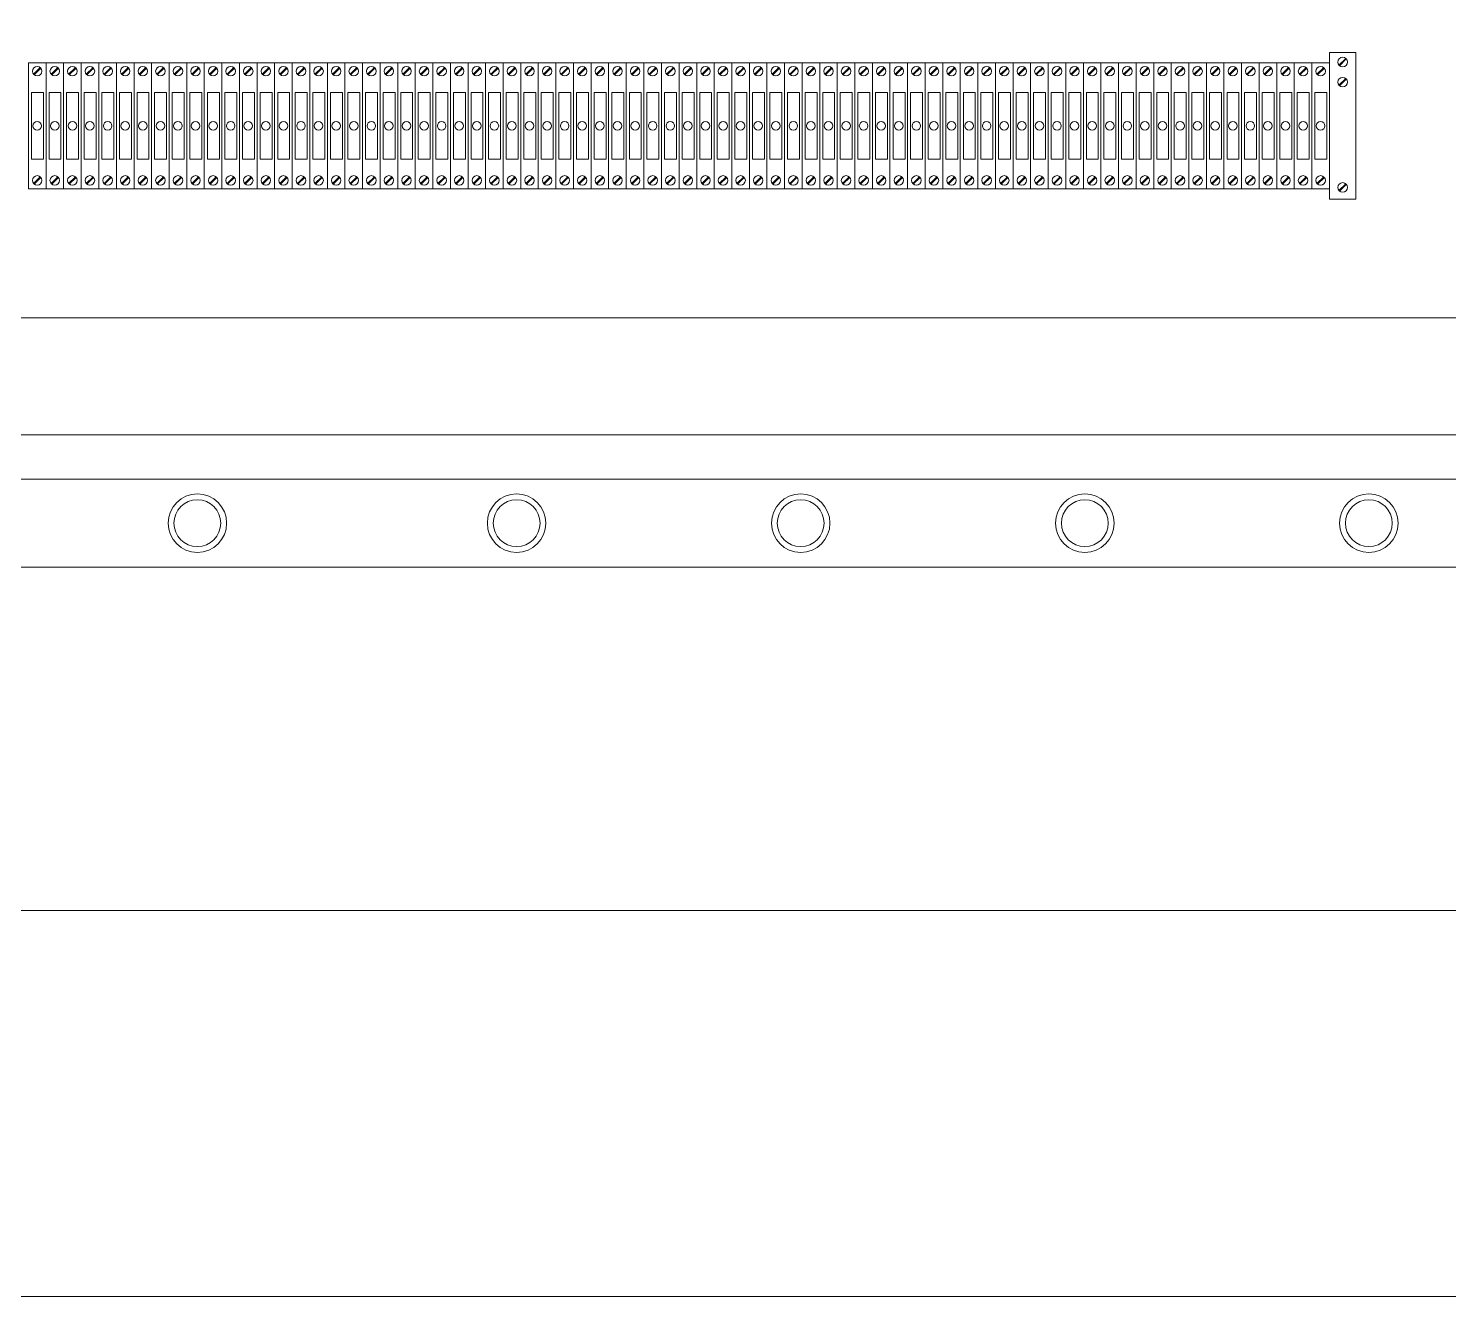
# Model space of a CAD drawing. Header units: millimetres. Extents: x 32721 to 72822, y 57624 to 123188.
# Drawn here: x 33342.7 to 33587.8, y 64730.5 to 64949.4 of the extents above; entities that cross this region are included whole.
import ezdxf

# ---------------------------------------------------------------- set-up
doc = ezdxf.new("R2010")
doc.units = ezdxf.units.MM
doc.header["$LTSCALE"] = 10
doc.linetypes.add('DASHED', pattern=[0.75, 0.5, -0.25])
for name, color, linetype, lineweight in [('1轮廓实线层', 7, 'Continuous', 18), ('2细线层', 4, 'Continuous', 18), ('图框层', 7, 'Continuous', 18)]:
    doc.layers.add(name, color=color, linetype=linetype, lineweight=lineweight)

msp = doc.modelspace()

# ---------------------------------------------------------------- linework, layer by layer
at = {"layer": '1轮廓实线层', "lineweight": 13}
for p, q in [((33567.23, 64945.21), (33571.78, 64945.21)), ((33567.23, 64919.94), (33567.23, 64945.21)), ((33568.87, 64943.05), (33570.04, 64944.21)), ((33568.98, 64942.95), (33570.14, 64944.11)), ((33571.78, 64945.21), (33571.78, 64919.94)), ((33342.72, 64943.44), (33345.76, 64943.44)), ((33342.72, 64921.71), (33342.72, 64943.44)), ((33343.61, 64941.47), (33344.77, 64942.63)), ((33343.71, 64941.37), (33344.87, 64942.53)), ((33345.76, 64943.44), (33345.76, 64921.71)), ((33345.76, 64943.44), (33348.79, 64943.44)), ((33345.76, 64921.71), (33345.76, 64943.44)), ((33346.64, 64941.47), (33347.8, 64942.63)), ((33346.74, 64941.37), (33347.9, 64942.53)), ((33348.79, 64943.44), (33348.79, 64921.71)), ((33348.79, 64943.44), (33351.82, 64943.44)), ((33348.79, 64921.71), (33348.79, 64943.44)), ((33349.67, 64941.47), (33350.84, 64942.63)), ((33349.78, 64941.37), (33350.94, 64942.53)), ((33351.82, 64943.44), (33351.82, 64921.71)), ((33351.82, 64943.44), (33354.85, 64943.44)), ((33351.82, 64921.71), (33351.82, 64943.44)), ((33352.71, 64941.47), (33353.87, 64942.63)), ((33352.81, 64941.37), (33353.97, 64942.53)), ((33354.85, 64943.44), (33354.85, 64921.71)), ((33354.88, 64943.44), (33357.91, 64943.44)), ((33355.77, 64941.47), (33356.93, 64942.63)), ((33355.87, 64941.37), (33357.03, 64942.53)), ((33357.91, 64943.44), (33357.91, 64921.71)), ((33357.92, 64943.44), (33360.95, 64943.44)), ((33357.92, 64921.71), (33357.92, 64943.44)), ((33358.8, 64941.47), (33359.96, 64942.63)), ((33358.9, 64941.37), (33360.06, 64942.53)), ((33360.95, 64943.44), (33360.95, 64921.71)), ((33360.95, 64943.44), (33363.98, 64943.44)), ((33360.95, 64921.71), (33360.95, 64943.44)), ((33361.83, 64941.47), (33362.99, 64942.63)), ((33361.94, 64941.37), (33363.1, 64942.53)), ((33363.98, 64943.44), (33363.98, 64921.71)), ((33363.98, 64943.44), (33367.01, 64943.44)), ((33363.98, 64921.71), (33363.98, 64943.44)), ((33364.87, 64941.47), (33366.03, 64942.63)), ((33364.97, 64941.37), (33366.13, 64942.53)), ((33367.01, 64943.44), (33367.01, 64921.71)), ((33367.01, 64943.44), (33370.05, 64943.44)), ((33367.01, 64921.71), (33367.01, 64943.44)), ((33367.9, 64941.47), (33369.06, 64942.63)), ((33368, 64941.37), (33369.16, 64942.53)), ((33370.05, 64943.44), (33370.05, 64921.71)), ((33370.05, 64943.44), (33373.08, 64943.44)), ((33370.05, 64921.71), (33370.05, 64943.44)), ((33370.93, 64941.47), (33372.09, 64942.63)), ((33371.03, 64941.37), (33372.2, 64942.53)), ((33373.08, 64943.44), (33373.08, 64921.71)), ((33373.08, 64943.44), (33376.11, 64943.44)), ((33373.08, 64921.71), (33373.08, 64943.44)), ((33373.97, 64941.47), (33375.13, 64942.63)), ((33374.07, 64941.37), (33375.23, 64942.53)), ((33376.11, 64943.44), (33376.11, 64921.71)), ((33376.11, 64943.44), (33379.15, 64943.44)), ((33376.11, 64921.71), (33376.11, 64943.44)), ((33377, 64941.47), (33378.16, 64942.63)), ((33377.1, 64941.37), (33378.26, 64942.53)), ((33379.15, 64943.44), (33379.15, 64921.71)), ((33379.15, 64943.44), (33382.18, 64943.44)), ((33379.15, 64921.71), (33379.15, 64943.44)), ((33380.03, 64941.47), (33381.19, 64942.63)), ((33380.13, 64941.37), (33381.3, 64942.53)), ((33382.18, 64943.44), (33382.18, 64921.71)), ((33382.18, 64943.44), (33385.21, 64943.44)), ((33382.18, 64921.71), (33382.18, 64943.44)), ((33383.07, 64941.47), (33384.23, 64942.63)), ((33383.17, 64941.37), (33384.33, 64942.53)), ((33385.21, 64943.44), (33385.21, 64921.71)), ((33385.21, 64943.44), (33388.25, 64943.44)), ((33385.21, 64921.71), (33385.21, 64943.44)), ((33386.1, 64941.47), (33387.26, 64942.63)), ((33386.2, 64941.37), (33387.36, 64942.53)), ((33388.25, 64943.44), (33388.25, 64921.71)), ((33388.25, 64943.44), (33391.28, 64943.44)), ((33388.25, 64921.71), (33388.25, 64943.44)), ((33389.13, 64941.47), (33390.29, 64942.63)), ((33389.23, 64941.37), (33390.4, 64942.53)), ((33391.28, 64943.44), (33391.28, 64921.71)), ((33391.28, 64943.44), (33394.31, 64943.44)), ((33391.28, 64921.71), (33391.28, 64943.44)), ((33392.16, 64941.47), (33393.33, 64942.63)), ((33392.27, 64941.37), (33393.43, 64942.53)), ((33394.31, 64943.44), (33394.31, 64921.71)), ((33394.31, 64943.44), (33397.35, 64943.44)), ((33394.31, 64921.71), (33394.31, 64943.44)), ((33395.2, 64941.47), (33396.36, 64942.63)), ((33395.3, 64941.37), (33396.46, 64942.53)), ((33397.35, 64943.44), (33397.35, 64921.71)), ((33397.35, 64943.44), (33400.38, 64943.44)), ((33397.35, 64921.71), (33397.35, 64943.44)), ((33398.23, 64941.47), (33399.39, 64942.63)), ((33398.33, 64941.37), (33399.49, 64942.53)), ((33400.38, 64943.44), (33400.38, 64921.71)), ((33400.38, 64943.44), (33403.41, 64943.44)), ((33400.38, 64921.71), (33400.38, 64943.44)), ((33401.26, 64941.47), (33402.43, 64942.63)), ((33401.37, 64941.37), (33402.53, 64942.53)), ((33403.41, 64943.44), (33403.41, 64921.71)), ((33403.41, 64943.44), (33406.45, 64943.44)), ((33403.41, 64921.71), (33403.41, 64943.44)), ((33404.3, 64941.47), (33405.46, 64942.63)), ((33404.4, 64941.37), (33405.56, 64942.53)), ((33406.45, 64943.44), (33406.45, 64921.71)), ((33406.45, 64943.44), (33409.48, 64943.44)), ((33406.45, 64921.71), (33406.45, 64943.44)), ((33407.33, 64941.47), (33408.49, 64942.63)), ((33407.43, 64941.37), (33408.59, 64942.53)), ((33409.48, 64943.44), (33409.48, 64921.71)), ((33409.48, 64943.44), (33412.51, 64943.44)), ((33409.48, 64921.71), (33409.48, 64943.44)), ((33410.36, 64941.47), (33411.53, 64942.63)), ((33410.47, 64941.37), (33411.63, 64942.53)), ((33412.51, 64943.44), (33412.51, 64921.71)), ((33412.51, 64943.44), (33415.54, 64943.44)), ((33412.51, 64921.71), (33412.51, 64943.44)), ((33413.4, 64941.47), (33414.56, 64942.63)), ((33413.5, 64941.37), (33414.66, 64942.53)), ((33415.54, 64943.44), (33415.54, 64921.71)), ((33415.55, 64943.44), (33418.58, 64943.44)), ((33415.55, 64921.71), (33415.55, 64943.44)), ((33416.43, 64941.47), (33417.59, 64942.63)), ((33416.53, 64941.37), (33417.69, 64942.53)), ((33418.58, 64943.44), (33418.58, 64921.71)), ((33418.58, 64921.71), (33418.58, 64943.44)), ((33418.58, 64943.44), (33421.61, 64943.44)), ((33418.58, 64921.71), (33418.58, 64943.44)), ((33419.46, 64941.47), (33420.63, 64942.63)), ((33419.57, 64941.37), (33420.73, 64942.53)), ((33421.61, 64943.44), (33421.61, 64921.71)), ((33421.61, 64943.44), (33424.64, 64943.44)), ((33421.61, 64921.71), (33421.61, 64943.44)), ((33422.5, 64941.47), (33423.66, 64942.63)), ((33422.6, 64941.37), (33423.76, 64942.53)), ((33424.64, 64943.44), (33424.64, 64921.71)), ((33424.65, 64943.44), (33427.68, 64943.44)), ((33424.65, 64921.71), (33424.65, 64943.44)), ((33425.53, 64941.47), (33426.69, 64942.63)), ((33425.63, 64941.37), (33426.79, 64942.53)), ((33427.68, 64943.44), (33427.68, 64921.71)), ((33427.68, 64943.44), (33430.71, 64943.44)), ((33427.68, 64921.71), (33427.68, 64943.44)), ((33428.56, 64941.47), (33429.72, 64942.63)), ((33428.67, 64941.37), (33429.83, 64942.53)), ((33430.71, 64943.44), (33430.71, 64921.71)), ((33430.71, 64943.44), (33433.74, 64943.44)), ((33430.71, 64921.71), (33430.71, 64943.44)), ((33431.6, 64941.47), (33432.76, 64942.63)), ((33431.7, 64941.37), (33432.86, 64942.53)), ((33433.74, 64943.44), (33433.74, 64921.71)), ((33433.74, 64943.44), (33436.78, 64943.44)), ((33433.74, 64921.71), (33433.74, 64943.44)), ((33434.63, 64941.47), (33435.79, 64942.63)), ((33434.73, 64941.37), (33435.89, 64942.53)), ((33436.78, 64943.44), (33436.78, 64921.71)), ((33436.78, 64943.44), (33439.81, 64943.44)), ((33436.78, 64921.71), (33436.78, 64943.44)), ((33437.66, 64941.47), (33438.82, 64942.63)), ((33437.76, 64941.37), (33438.93, 64942.53)), ((33439.81, 64943.44), (33439.81, 64921.71)), ((33439.81, 64943.44), (33442.84, 64943.44)), ((33439.81, 64921.71), (33439.81, 64943.44)), ((33440.7, 64941.47), (33441.86, 64942.63)), ((33440.8, 64941.37), (33441.96, 64942.53)), ((33442.84, 64943.44), (33442.84, 64921.71)), ((33442.87, 64943.44), (33445.9, 64943.44)), ((33443.76, 64941.47), (33444.92, 64942.63)), ((33443.86, 64941.37), (33445.02, 64942.53)), ((33445.9, 64943.44), (33445.9, 64921.71)), ((33445.9, 64943.44), (33448.94, 64943.44)), ((33445.9, 64921.71), (33445.9, 64943.44)), ((33446.79, 64941.47), (33447.95, 64942.63)), ((33446.89, 64941.37), (33448.05, 64942.53)), ((33448.94, 64943.44), (33448.94, 64921.71)), ((33448.94, 64943.44), (33451.97, 64943.44)), ((33448.94, 64921.71), (33448.94, 64943.44)), ((33449.82, 64941.47), (33450.98, 64942.63)), ((33449.92, 64941.37), (33451.09, 64942.53)), ((33451.97, 64943.44), (33451.97, 64921.71)), ((33451.97, 64943.44), (33455, 64943.44)), ((33451.97, 64921.71), (33451.97, 64943.44)), ((33452.86, 64941.47), (33454.02, 64942.63)), ((33452.96, 64941.37), (33454.12, 64942.53)), ((33455, 64943.44), (33455, 64921.71)), ((33455, 64943.44), (33458.04, 64943.44)), ((33455, 64921.71), (33455, 64943.44)), ((33455.89, 64941.47), (33457.05, 64942.63)), ((33455.99, 64941.37), (33457.15, 64942.53)), ((33458.04, 64943.44), (33458.04, 64921.71)), ((33458.04, 64943.44), (33461.07, 64943.44)), ((33458.04, 64921.71), (33458.04, 64943.44)), ((33458.92, 64941.47), (33460.08, 64942.63)), ((33459.02, 64941.37), (33460.19, 64942.53)), ((33461.07, 64943.44), (33461.07, 64921.71)), ((33461.07, 64943.44), (33464.1, 64943.44)), ((33461.07, 64921.71), (33461.07, 64943.44)), ((33461.95, 64941.47), (33463.12, 64942.63)), ((33462.06, 64941.37), (33463.22, 64942.53)), ((33464.1, 64943.44), (33464.1, 64921.71)), ((33464.1, 64943.44), (33467.14, 64943.44)), ((33464.1, 64921.71), (33464.1, 64943.44)), ((33464.99, 64941.47), (33466.15, 64942.63)), ((33465.09, 64941.37), (33466.25, 64942.53)), ((33467.14, 64943.44), (33467.14, 64921.71)), ((33467.14, 64943.44), (33470.17, 64943.44)), ((33467.14, 64921.71), (33467.14, 64943.44)), ((33468.02, 64941.47), (33469.18, 64942.63)), ((33468.12, 64941.37), (33469.28, 64942.53)), ((33470.17, 64943.44), (33470.17, 64921.71)), ((33470.17, 64943.44), (33473.2, 64943.44)), ((33470.17, 64921.71), (33470.17, 64943.44)), ((33471.05, 64941.47), (33472.22, 64942.63)), ((33471.16, 64941.37), (33472.32, 64942.53)), ((33473.2, 64943.44), (33473.2, 64921.71)), ((33473.2, 64943.44), (33476.24, 64943.44)), ((33473.2, 64921.71), (33473.2, 64943.44)), ((33474.09, 64941.47), (33475.25, 64942.63)), ((33474.19, 64941.37), (33475.35, 64942.53)), ((33476.24, 64943.44), (33476.24, 64921.71)), ((33476.24, 64943.44), (33479.27, 64943.44)), ((33476.24, 64921.71), (33476.24, 64943.44)), ((33477.12, 64941.47), (33478.28, 64942.63)), ((33477.22, 64941.37), (33478.38, 64942.53)), ((33479.27, 64943.44), (33479.27, 64921.71)), ((33479.27, 64943.44), (33482.3, 64943.44)), ((33479.27, 64921.71), (33479.27, 64943.44)), ((33480.15, 64941.47), (33481.32, 64942.63)), ((33480.26, 64941.37), (33481.42, 64942.53)), ((33482.3, 64943.44), (33482.3, 64921.71)), ((33482.3, 64943.44), (33485.33, 64943.44)), ((33482.3, 64921.71), (33482.3, 64943.44)), ((33483.19, 64941.47), (33484.35, 64942.63)), ((33483.29, 64941.37), (33484.45, 64942.53)), ((33485.33, 64943.44), (33485.33, 64921.71)), ((33485.34, 64943.44), (33488.37, 64943.44)), ((33485.34, 64921.71), (33485.34, 64943.44)), ((33486.22, 64941.47), (33487.38, 64942.63)), ((33486.32, 64941.37), (33487.48, 64942.53)), ((33488.37, 64943.44), (33488.37, 64921.71)), ((33488.37, 64943.44), (33491.4, 64943.44)), ((33488.37, 64921.71), (33488.37, 64943.44)), ((33489.25, 64941.47), (33490.41, 64942.63)), ((33489.36, 64941.37), (33490.52, 64942.53)), ((33491.4, 64943.44), (33491.4, 64921.71)), ((33491.4, 64943.44), (33494.43, 64943.44)), ((33491.4, 64921.71), (33491.4, 64943.44)), ((33492.29, 64941.47), (33493.45, 64942.63)), ((33492.39, 64941.37), (33493.55, 64942.53)), ((33494.43, 64943.44), (33494.43, 64921.71)), ((33494.43, 64943.44), (33497.47, 64943.44)), ((33494.43, 64921.71), (33494.43, 64943.44)), ((33495.32, 64941.47), (33496.48, 64942.63)), ((33495.42, 64941.37), (33496.58, 64942.53)), ((33497.47, 64943.44), (33497.47, 64921.71)), ((33497.47, 64943.44), (33500.5, 64943.44)), ((33497.47, 64921.71), (33497.47, 64943.44)), ((33498.35, 64941.47), (33499.51, 64942.63)), ((33498.45, 64941.37), (33499.62, 64942.53)), ((33500.5, 64943.44), (33500.5, 64921.71)), ((33500.5, 64943.44), (33503.53, 64943.44)), ((33500.5, 64921.71), (33500.5, 64943.44)), ((33501.39, 64941.47), (33502.55, 64942.63)), ((33501.49, 64941.37), (33502.65, 64942.53)), ((33503.53, 64943.44), (33503.53, 64921.71)), ((33503.53, 64943.44), (33506.57, 64943.44)), ((33503.53, 64921.71), (33503.53, 64943.44)), ((33504.42, 64941.47), (33505.58, 64942.63)), ((33504.52, 64941.37), (33505.68, 64942.53)), ((33506.57, 64943.44), (33506.57, 64921.71)), ((33506.57, 64921.71), (33506.57, 64943.44)), ((33506.57, 64943.44), (33509.6, 64943.44)), ((33506.57, 64921.71), (33506.57, 64943.44)), ((33507.45, 64941.47), (33508.61, 64942.63)), ((33507.55, 64941.37), (33508.72, 64942.53)), ((33509.6, 64943.44), (33509.6, 64921.71)), ((33509.6, 64943.44), (33512.63, 64943.44)), ((33509.6, 64921.71), (33509.6, 64943.44)), ((33510.49, 64941.47), (33511.65, 64942.63)), ((33510.59, 64941.37), (33511.75, 64942.53)), ((33512.63, 64943.44), (33512.63, 64921.71)), ((33512.63, 64943.44), (33515.67, 64943.44)), ((33512.63, 64921.71), (33512.63, 64943.44)), ((33513.52, 64941.47), (33514.68, 64942.63)), ((33513.62, 64941.37), (33514.78, 64942.53)), ((33515.67, 64943.44), (33515.67, 64921.71)), ((33515.67, 64943.44), (33518.7, 64943.44)), ((33515.67, 64921.71), (33515.67, 64943.44)), ((33516.55, 64941.47), (33517.71, 64942.63)), ((33516.65, 64941.37), (33517.82, 64942.53)), ((33518.7, 64943.44), (33518.7, 64921.71)), ((33518.7, 64943.44), (33521.73, 64943.44)), ((33518.7, 64921.71), (33518.7, 64943.44)), ((33519.59, 64941.47), (33520.75, 64942.63)), ((33519.69, 64941.37), (33520.85, 64942.53)), ((33521.73, 64943.44), (33521.73, 64921.71)), ((33521.73, 64943.44), (33524.77, 64943.44)), ((33521.73, 64921.71), (33521.73, 64943.44)), ((33522.62, 64941.47), (33523.78, 64942.63)), ((33522.72, 64941.37), (33523.88, 64942.53)), ((33524.77, 64943.44), (33524.77, 64921.71)), ((33524.77, 64943.44), (33527.8, 64943.44)), ((33524.77, 64921.71), (33524.77, 64943.44)), ((33525.65, 64941.47), (33526.81, 64942.63)), ((33525.75, 64941.37), (33526.92, 64942.53)), ((33527.8, 64943.44), (33527.8, 64921.71)), ((33527.8, 64943.44), (33530.83, 64943.44)), ((33527.8, 64921.71), (33527.8, 64943.44)), ((33528.68, 64941.47), (33529.85, 64942.63)), ((33528.79, 64941.37), (33529.95, 64942.53)), ((33530.83, 64943.44), (33530.83, 64921.71)), ((33530.83, 64943.44), (33533.87, 64943.44)), ((33530.83, 64921.71), (33530.83, 64943.44)), ((33531.72, 64941.47), (33532.88, 64942.63)), ((33531.82, 64941.37), (33532.98, 64942.53)), ((33533.87, 64943.44), (33533.87, 64921.71)), ((33533.87, 64943.44), (33536.9, 64943.44)), ((33533.87, 64921.71), (33533.87, 64943.44)), ((33534.75, 64941.47), (33535.91, 64942.63)), ((33534.85, 64941.37), (33536.01, 64942.53)), ((33536.9, 64943.44), (33536.9, 64921.71)), ((33536.9, 64943.44), (33539.93, 64943.44)), ((33536.9, 64921.71), (33536.9, 64943.44)), ((33537.78, 64941.47), (33538.95, 64942.63)), ((33537.89, 64941.37), (33539.05, 64942.53)), ((33539.93, 64943.44), (33539.93, 64921.71)), ((33539.93, 64943.44), (33542.97, 64943.44)), ((33539.93, 64921.71), (33539.93, 64943.44)), ((33540.82, 64941.47), (33541.98, 64942.63)), ((33540.92, 64941.37), (33542.08, 64942.53)), ((33542.97, 64943.44), (33542.97, 64921.71)), ((33542.97, 64943.44), (33546, 64943.44)), ((33542.97, 64921.71), (33542.97, 64943.44)), ((33543.85, 64941.47), (33545.01, 64942.63)), ((33543.95, 64941.37), (33545.11, 64942.53)), ((33546, 64943.44), (33546, 64921.71)), ((33546, 64943.44), (33549.03, 64943.44)), ((33546, 64921.71), (33546, 64943.44)), ((33546.88, 64941.47), (33548.05, 64942.63)), ((33546.99, 64941.37), (33548.15, 64942.53)), ((33549.03, 64943.44), (33549.03, 64921.71)), ((33549.03, 64943.44), (33552.06, 64943.44)), ((33549.03, 64921.71), (33549.03, 64943.44)), ((33549.92, 64941.47), (33551.08, 64942.63)), ((33550.02, 64941.37), (33551.18, 64942.53)), ((33552.06, 64943.44), (33552.06, 64921.71)), ((33552.07, 64943.44), (33555.1, 64943.44)), ((33552.07, 64921.71), (33552.07, 64943.44)), ((33552.95, 64941.47), (33554.11, 64942.63)), ((33553.05, 64941.37), (33554.21, 64942.53)), ((33555.1, 64943.44), (33555.1, 64921.71)), ((33555.1, 64943.44), (33558.13, 64943.44)), ((33555.1, 64921.71), (33555.1, 64943.44)), ((33555.98, 64941.47), (33557.14, 64942.63)), ((33556.08, 64941.37), (33557.25, 64942.53)), ((33558.13, 64943.44), (33558.13, 64921.71)), ((33558.13, 64943.44), (33561.16, 64943.44)), ((33558.13, 64921.71), (33558.13, 64943.44)), ((33559.02, 64941.47), (33560.18, 64942.63)), ((33559.12, 64941.37), (33560.28, 64942.53)), ((33561.16, 64943.44), (33561.16, 64921.71)), ((33561.16, 64943.44), (33564.2, 64943.44)), ((33561.16, 64921.71), (33561.16, 64943.44)), ((33562.05, 64941.47), (33563.21, 64942.63)), ((33562.15, 64941.37), (33563.31, 64942.53)), ((33564.2, 64943.44), (33564.2, 64921.71)), ((33564.2, 64943.44), (33567.23, 64943.44)), ((33564.2, 64921.71), (33564.2, 64943.44)), ((33565.08, 64941.47), (33566.24, 64942.63)), ((33565.18, 64941.37), (33566.35, 64942.53)), ((33567.23, 64943.44), (33567.23, 64921.71)), ((33567.23, 64921.71), (33567.23, 64943.44)), ((33568.87, 64939.58), (33570.04, 64940.74)), ((33568.98, 64939.48), (33570.14, 64940.64)), ((33345.76, 64921.71), (33342.72, 64921.71)), ((33343.61, 64922.62), (33344.77, 64923.78)), ((33343.71, 64922.52), (33344.87, 64923.68)), ((33348.79, 64921.71), (33345.76, 64921.71)), ((33346.64, 64922.62), (33347.8, 64923.78)), ((33346.74, 64922.52), (33347.9, 64923.68)), ((33351.82, 64921.71), (33348.79, 64921.71)), ((33349.67, 64922.62), (33350.84, 64923.78)), ((33349.78, 64922.52), (33350.94, 64923.68)), ((33354.85, 64921.71), (33351.82, 64921.71)), ((33352.71, 64922.62), (33353.87, 64923.78)), ((33352.81, 64922.52), (33353.97, 64923.68)), ((33357.91, 64921.71), (33354.88, 64921.71)), ((33355.77, 64922.62), (33356.93, 64923.78)), ((33355.87, 64922.52), (33357.03, 64923.68)), ((33360.95, 64921.71), (33357.92, 64921.71)), ((33358.8, 64922.62), (33359.96, 64923.78)), ((33358.9, 64922.52), (33360.06, 64923.68)), ((33363.98, 64921.71), (33360.95, 64921.71)), ((33361.83, 64922.62), (33362.99, 64923.78)), ((33361.94, 64922.52), (33363.1, 64923.68)), ((33367.01, 64921.71), (33363.98, 64921.71)), ((33364.87, 64922.62), (33366.03, 64923.78)), ((33364.97, 64922.52), (33366.13, 64923.68)), ((33370.05, 64921.71), (33367.01, 64921.71)), ((33367.9, 64922.62), (33369.06, 64923.78)), ((33368, 64922.52), (33369.16, 64923.68)), ((33373.08, 64921.71), (33370.05, 64921.71)), ((33370.93, 64922.62), (33372.09, 64923.78)), ((33371.03, 64922.52), (33372.2, 64923.68)), ((33376.11, 64921.71), (33373.08, 64921.71)), ((33373.97, 64922.62), (33375.13, 64923.78)), ((33374.07, 64922.52), (33375.23, 64923.68)), ((33379.15, 64921.71), (33376.11, 64921.71)), ((33377, 64922.62), (33378.16, 64923.78)), ((33377.1, 64922.52), (33378.26, 64923.68)), ((33382.18, 64921.71), (33379.15, 64921.71)), ((33380.03, 64922.62), (33381.19, 64923.78)), ((33380.13, 64922.52), (33381.3, 64923.68)), ((33385.21, 64921.71), (33382.18, 64921.71)), ((33383.07, 64922.62), (33384.23, 64923.78)), ((33383.17, 64922.52), (33384.33, 64923.68)), ((33388.25, 64921.71), (33385.21, 64921.71)), ((33386.1, 64922.62), (33387.26, 64923.78)), ((33386.2, 64922.52), (33387.36, 64923.68)), ((33391.28, 64921.71), (33388.25, 64921.71)), ((33389.13, 64922.62), (33390.29, 64923.78)), ((33389.23, 64922.52), (33390.4, 64923.68)), ((33394.31, 64921.71), (33391.28, 64921.71)), ((33392.16, 64922.62), (33393.33, 64923.78)), ((33392.27, 64922.52), (33393.43, 64923.68)), ((33397.35, 64921.71), (33394.31, 64921.71)), ((33395.2, 64922.62), (33396.36, 64923.78)), ((33395.3, 64922.52), (33396.46, 64923.68)), ((33400.38, 64921.71), (33397.35, 64921.71)), ((33398.23, 64922.62), (33399.39, 64923.78)), ((33398.33, 64922.52), (33399.49, 64923.68)), ((33403.41, 64921.71), (33400.38, 64921.71)), ((33401.26, 64922.62), (33402.43, 64923.78)), ((33401.37, 64922.52), (33402.53, 64923.68)), ((33406.45, 64921.71), (33403.41, 64921.71)), ((33404.3, 64922.62), (33405.46, 64923.78)), ((33404.4, 64922.52), (33405.56, 64923.68)), ((33409.48, 64921.71), (33406.45, 64921.71)), ((33407.33, 64922.62), (33408.49, 64923.78)), ((33407.43, 64922.52), (33408.59, 64923.68)), ((33412.51, 64921.71), (33409.48, 64921.71)), ((33410.36, 64922.62), (33411.53, 64923.78)), ((33410.47, 64922.52), (33411.63, 64923.68)), ((33415.54, 64921.71), (33412.51, 64921.71)), ((33413.4, 64922.62), (33414.56, 64923.78)), ((33413.5, 64922.52), (33414.66, 64923.68)), ((33418.58, 64921.71), (33415.55, 64921.71)), ((33416.43, 64922.62), (33417.59, 64923.78)), ((33416.53, 64922.52), (33417.69, 64923.68)), ((33421.61, 64921.71), (33418.58, 64921.71)), ((33419.46, 64922.62), (33420.63, 64923.78)), ((33419.57, 64922.52), (33420.73, 64923.68)), ((33424.64, 64921.71), (33421.61, 64921.71)), ((33422.5, 64922.62), (33423.66, 64923.78)), ((33422.6, 64922.52), (33423.76, 64923.68)), ((33427.68, 64921.71), (33424.65, 64921.71)), ((33425.53, 64922.62), (33426.69, 64923.78)), ((33425.63, 64922.52), (33426.79, 64923.68)), ((33430.71, 64921.71), (33427.68, 64921.71)), ((33428.56, 64922.62), (33429.72, 64923.78)), ((33428.67, 64922.52), (33429.83, 64923.68)), ((33433.74, 64921.71), (33430.71, 64921.71)), ((33431.6, 64922.62), (33432.76, 64923.78)), ((33431.7, 64922.52), (33432.86, 64923.68)), ((33436.78, 64921.71), (33433.74, 64921.71)), ((33434.63, 64922.62), (33435.79, 64923.78)), ((33434.73, 64922.52), (33435.89, 64923.68)), ((33439.81, 64921.71), (33436.78, 64921.71)), ((33437.66, 64922.62), (33438.82, 64923.78)), ((33437.76, 64922.52), (33438.93, 64923.68)), ((33442.84, 64921.71), (33439.81, 64921.71)), ((33440.7, 64922.62), (33441.86, 64923.78)), ((33440.8, 64922.52), (33441.96, 64923.68)), ((33445.9, 64921.71), (33442.87, 64921.71)), ((33443.76, 64922.62), (33444.92, 64923.78)), ((33443.86, 64922.52), (33445.02, 64923.68)), ((33448.94, 64921.71), (33445.9, 64921.71)), ((33446.79, 64922.62), (33447.95, 64923.78)), ((33446.89, 64922.52), (33448.05, 64923.68)), ((33451.97, 64921.71), (33448.94, 64921.71)), ((33449.82, 64922.62), (33450.98, 64923.78)), ((33449.92, 64922.52), (33451.09, 64923.68)), ((33455, 64921.71), (33451.97, 64921.71)), ((33452.86, 64922.62), (33454.02, 64923.78)), ((33452.96, 64922.52), (33454.12, 64923.68)), ((33458.04, 64921.71), (33455, 64921.71)), ((33455.89, 64922.62), (33457.05, 64923.78)), ((33455.99, 64922.52), (33457.15, 64923.68)), ((33461.07, 64921.71), (33458.04, 64921.71)), ((33458.92, 64922.62), (33460.08, 64923.78)), ((33459.02, 64922.52), (33460.19, 64923.68)), ((33464.1, 64921.71), (33461.07, 64921.71)), ((33461.95, 64922.62), (33463.12, 64923.78)), ((33462.06, 64922.52), (33463.22, 64923.68)), ((33467.14, 64921.71), (33464.1, 64921.71)), ((33464.99, 64922.62), (33466.15, 64923.78)), ((33465.09, 64922.52), (33466.25, 64923.68)), ((33470.17, 64921.71), (33467.14, 64921.71)), ((33468.02, 64922.62), (33469.18, 64923.78)), ((33468.12, 64922.52), (33469.28, 64923.68)), ((33473.2, 64921.71), (33470.17, 64921.71)), ((33471.05, 64922.62), (33472.22, 64923.78)), ((33471.16, 64922.52), (33472.32, 64923.68)), ((33476.24, 64921.71), (33473.2, 64921.71)), ((33474.09, 64922.62), (33475.25, 64923.78)), ((33474.19, 64922.52), (33475.35, 64923.68)), ((33479.27, 64921.71), (33476.24, 64921.71)), ((33477.12, 64922.62), (33478.28, 64923.78)), ((33477.22, 64922.52), (33478.38, 64923.68)), ((33482.3, 64921.71), (33479.27, 64921.71)), ((33480.15, 64922.62), (33481.32, 64923.78)), ((33480.26, 64922.52), (33481.42, 64923.68)), ((33485.33, 64921.71), (33482.3, 64921.71)), ((33483.19, 64922.62), (33484.35, 64923.78)), ((33483.29, 64922.52), (33484.45, 64923.68)), ((33488.37, 64921.71), (33485.34, 64921.71)), ((33486.22, 64922.62), (33487.38, 64923.78)), ((33486.32, 64922.52), (33487.48, 64923.68)), ((33491.4, 64921.71), (33488.37, 64921.71)), ((33489.25, 64922.62), (33490.41, 64923.78)), ((33489.36, 64922.52), (33490.52, 64923.68)), ((33494.43, 64921.71), (33491.4, 64921.71)), ((33492.29, 64922.62), (33493.45, 64923.78)), ((33492.39, 64922.52), (33493.55, 64923.68)), ((33497.47, 64921.71), (33494.43, 64921.71)), ((33495.32, 64922.62), (33496.48, 64923.78)), ((33495.42, 64922.52), (33496.58, 64923.68)), ((33500.5, 64921.71), (33497.47, 64921.71)), ((33498.35, 64922.62), (33499.51, 64923.78)), ((33498.45, 64922.52), (33499.62, 64923.68)), ((33503.53, 64921.71), (33500.5, 64921.71)), ((33501.39, 64922.62), (33502.55, 64923.78)), ((33501.49, 64922.52), (33502.65, 64923.68)), ((33506.57, 64921.71), (33503.53, 64921.71)), ((33504.42, 64922.62), (33505.58, 64923.78)), ((33504.52, 64922.52), (33505.68, 64923.68)), ((33509.6, 64921.71), (33506.57, 64921.71)), ((33507.45, 64922.62), (33508.61, 64923.78)), ((33507.55, 64922.52), (33508.72, 64923.68)), ((33512.63, 64921.71), (33509.6, 64921.71)), ((33510.49, 64922.62), (33511.65, 64923.78)), ((33510.59, 64922.52), (33511.75, 64923.68)), ((33515.67, 64921.71), (33512.63, 64921.71)), ((33513.52, 64922.62), (33514.68, 64923.78)), ((33513.62, 64922.52), (33514.78, 64923.68)), ((33518.7, 64921.71), (33515.67, 64921.71)), ((33516.55, 64922.62), (33517.71, 64923.78)), ((33516.65, 64922.52), (33517.82, 64923.68)), ((33521.73, 64921.71), (33518.7, 64921.71)), ((33519.59, 64922.62), (33520.75, 64923.78)), ((33519.69, 64922.52), (33520.85, 64923.68)), ((33524.77, 64921.71), (33521.73, 64921.71)), ((33522.62, 64922.62), (33523.78, 64923.78)), ((33522.72, 64922.52), (33523.88, 64923.68)), ((33527.8, 64921.71), (33524.77, 64921.71)), ((33525.65, 64922.62), (33526.81, 64923.78)), ((33525.75, 64922.52), (33526.92, 64923.68)), ((33530.83, 64921.71), (33527.8, 64921.71)), ((33528.68, 64922.62), (33529.85, 64923.78)), ((33528.79, 64922.52), (33529.95, 64923.68)), ((33533.87, 64921.71), (33530.83, 64921.71)), ((33531.72, 64922.62), (33532.88, 64923.78)), ((33531.82, 64922.52), (33532.98, 64923.68)), ((33536.9, 64921.71), (33533.87, 64921.71)), ((33534.75, 64922.62), (33535.91, 64923.78)), ((33534.85, 64922.52), (33536.01, 64923.68)), ((33539.93, 64921.71), (33536.9, 64921.71)), ((33537.78, 64922.62), (33538.95, 64923.78)), ((33537.89, 64922.52), (33539.05, 64923.68)), ((33542.97, 64921.71), (33539.93, 64921.71)), ((33540.82, 64922.62), (33541.98, 64923.78)), ((33540.92, 64922.52), (33542.08, 64923.68)), ((33546, 64921.71), (33542.97, 64921.71)), ((33543.85, 64922.62), (33545.01, 64923.78)), ((33543.95, 64922.52), (33545.11, 64923.68)), ((33549.03, 64921.71), (33546, 64921.71)), ((33546.88, 64922.62), (33548.05, 64923.78)), ((33546.99, 64922.52), (33548.15, 64923.68)), ((33552.06, 64921.71), (33549.03, 64921.71)), ((33549.92, 64922.62), (33551.08, 64923.78)), ((33550.02, 64922.52), (33551.18, 64923.68)), ((33555.1, 64921.71), (33552.07, 64921.71)), ((33552.95, 64922.62), (33554.11, 64923.78)), ((33553.05, 64922.52), (33554.21, 64923.68)), ((33558.13, 64921.71), (33555.1, 64921.71)), ((33555.98, 64922.62), (33557.14, 64923.78)), ((33556.08, 64922.52), (33557.25, 64923.68)), ((33561.16, 64921.71), (33558.13, 64921.71)), ((33559.02, 64922.62), (33560.18, 64923.78)), ((33559.12, 64922.52), (33560.28, 64923.68)), ((33564.2, 64921.71), (33561.16, 64921.71)), ((33562.05, 64922.62), (33563.21, 64923.78)), ((33562.15, 64922.52), (33563.31, 64923.68)), ((33567.23, 64921.71), (33564.2, 64921.71)), ((33565.08, 64922.62), (33566.24, 64923.78)), ((33565.18, 64922.52), (33566.35, 64923.68)), ((33568.87, 64921.41), (33570.04, 64922.57)), ((33568.98, 64921.31), (33570.14, 64922.47)), ((33571.78, 64919.94), (33567.23, 64919.94))]:
    msp.add_line(p, q, dxfattribs=at)
at = {"layer": '1轮廓实线层'}
for p, q in [((33460.93, 64899.43), (33085.19, 64899.43)), ((33663.1, 64899.43), (33085.19, 64899.43)), ((33683.32, 64879.22), (33064.97, 64879.22)), ((33513.85, 64879.22), (33554.28, 64879.22)), ((33039.56, 64871.58), (33708.73, 64871.58)), ((33025.17, 64856.42), (33724.66, 64856.42))]:
    msp.add_line(p, q, dxfattribs=at)
at = {"layer": '1轮廓实线层', "linetype": 'DASHED'}
msp.add_lwpolyline([(32887.35, 65663.32), (33823.3, 65663.32), (33823.3, 64797.17), (32887.35, 64797.17)], close=True, dxfattribs=at)
at = {"layer": '1轮廓实线层', "lineweight": 13}
for points in [[(33343.25, 64938.3), (33345.31, 64938.3), (33345.31, 64926.8), (33343.25, 64926.8)], [(33346.28, 64938.3), (33348.34, 64938.3), (33348.34, 64926.8), (33346.28, 64926.8)], [(33349.31, 64938.3), (33351.37, 64938.3), (33351.37, 64926.8), (33349.31, 64926.8)], [(33352.35, 64938.3), (33354.41, 64938.3), (33354.41, 64926.8), (33352.35, 64926.8)], [(33355.41, 64938.3), (33357.47, 64938.3), (33357.47, 64926.8), (33355.41, 64926.8)], [(33358.44, 64938.3), (33360.5, 64938.3), (33360.5, 64926.8), (33358.44, 64926.8)], [(33361.47, 64938.3), (33363.53, 64938.3), (33363.53, 64926.8), (33361.47, 64926.8)], [(33364.5, 64938.3), (33366.57, 64938.3), (33366.57, 64926.8), (33364.5, 64926.8)], [(33367.54, 64938.3), (33369.6, 64938.3), (33369.6, 64926.8), (33367.54, 64926.8)], [(33370.57, 64938.3), (33372.63, 64938.3), (33372.63, 64926.8), (33370.57, 64926.8)], [(33373.6, 64938.3), (33375.67, 64938.3), (33375.67, 64926.8), (33373.6, 64926.8)], [(33376.64, 64938.3), (33378.7, 64938.3), (33378.7, 64926.8), (33376.64, 64926.8)], [(33379.67, 64938.3), (33381.73, 64938.3), (33381.73, 64926.8), (33379.67, 64926.8)], [(33382.7, 64938.3), (33384.77, 64938.3), (33384.77, 64926.8), (33382.7, 64926.8)], [(33385.74, 64938.3), (33387.8, 64938.3), (33387.8, 64926.8), (33385.74, 64926.8)], [(33388.77, 64938.3), (33390.83, 64938.3), (33390.83, 64926.8), (33388.77, 64926.8)], [(33391.8, 64938.3), (33393.87, 64938.3), (33393.87, 64926.8), (33391.8, 64926.8)], [(33394.84, 64938.3), (33396.9, 64938.3), (33396.9, 64926.8), (33394.84, 64926.8)], [(33397.87, 64938.3), (33399.93, 64938.3), (33399.93, 64926.8), (33397.87, 64926.8)], [(33400.9, 64938.3), (33402.96, 64938.3), (33402.96, 64926.8), (33400.9, 64926.8)], [(33403.94, 64938.3), (33406, 64938.3), (33406, 64926.8), (33403.94, 64926.8)], [(33406.97, 64938.3), (33409.03, 64938.3), (33409.03, 64926.8), (33406.97, 64926.8)], [(33410, 64938.3), (33412.06, 64938.3), (33412.06, 64926.8), (33410, 64926.8)], [(33413.04, 64938.3), (33415.1, 64938.3), (33415.1, 64926.8), (33413.04, 64926.8)], [(33416.07, 64938.3), (33418.13, 64938.3), (33418.13, 64926.8), (33416.07, 64926.8)], [(33419.1, 64938.3), (33421.16, 64938.3), (33421.16, 64926.8), (33419.1, 64926.8)], [(33422.14, 64938.3), (33424.2, 64938.3), (33424.2, 64926.8), (33422.14, 64926.8)], [(33425.17, 64938.3), (33427.23, 64938.3), (33427.23, 64926.8), (33425.17, 64926.8)], [(33428.2, 64938.3), (33430.26, 64938.3), (33430.26, 64926.8), (33428.2, 64926.8)], [(33431.23, 64938.3), (33433.3, 64938.3), (33433.3, 64926.8), (33431.23, 64926.8)], [(33434.27, 64938.3), (33436.33, 64938.3), (33436.33, 64926.8), (33434.27, 64926.8)], [(33437.3, 64938.3), (33439.36, 64938.3), (33439.36, 64926.8), (33437.3, 64926.8)], [(33440.33, 64938.3), (33442.4, 64938.3), (33442.4, 64926.8), (33440.33, 64926.8)], [(33443.39, 64938.3), (33445.46, 64938.3), (33445.46, 64926.8), (33443.39, 64926.8)], [(33446.43, 64938.3), (33448.49, 64938.3), (33448.49, 64926.8), (33446.43, 64926.8)], [(33449.46, 64938.3), (33451.52, 64938.3), (33451.52, 64926.8), (33449.46, 64926.8)], [(33452.49, 64938.3), (33454.56, 64938.3), (33454.56, 64926.8), (33452.49, 64926.8)], [(33455.53, 64938.3), (33457.59, 64938.3), (33457.59, 64926.8), (33455.53, 64926.8)], [(33458.56, 64938.3), (33460.62, 64938.3), (33460.62, 64926.8), (33458.56, 64926.8)], [(33461.59, 64938.3), (33463.66, 64938.3), (33463.66, 64926.8), (33461.59, 64926.8)], [(33464.63, 64938.3), (33466.69, 64938.3), (33466.69, 64926.8), (33464.63, 64926.8)], [(33467.66, 64938.3), (33469.72, 64938.3), (33469.72, 64926.8), (33467.66, 64926.8)], [(33470.69, 64938.3), (33472.75, 64938.3), (33472.75, 64926.8), (33470.69, 64926.8)], [(33473.73, 64938.3), (33475.79, 64938.3), (33475.79, 64926.8), (33473.73, 64926.8)], [(33476.76, 64938.3), (33478.82, 64938.3), (33478.82, 64926.8), (33476.76, 64926.8)], [(33479.79, 64938.3), (33481.85, 64938.3), (33481.85, 64926.8), (33479.79, 64926.8)], [(33482.83, 64938.3), (33484.89, 64938.3), (33484.89, 64926.8), (33482.83, 64926.8)], [(33485.86, 64938.3), (33487.92, 64938.3), (33487.92, 64926.8), (33485.86, 64926.8)], [(33488.89, 64938.3), (33490.95, 64938.3), (33490.95, 64926.8), (33488.89, 64926.8)], [(33491.92, 64938.3), (33493.99, 64938.3), (33493.99, 64926.8), (33491.92, 64926.8)], [(33494.96, 64938.3), (33497.02, 64938.3), (33497.02, 64926.8), (33494.96, 64926.8)], [(33497.99, 64938.3), (33500.05, 64938.3), (33500.05, 64926.8), (33497.99, 64926.8)], [(33501.02, 64938.3), (33503.09, 64938.3), (33503.09, 64926.8), (33501.02, 64926.8)], [(33504.06, 64938.3), (33506.12, 64938.3), (33506.12, 64926.8), (33504.06, 64926.8)], [(33507.09, 64938.3), (33509.15, 64938.3), (33509.15, 64926.8), (33507.09, 64926.8)], [(33510.12, 64938.3), (33512.19, 64938.3), (33512.19, 64926.8), (33510.12, 64926.8)], [(33513.16, 64938.3), (33515.22, 64938.3), (33515.22, 64926.8), (33513.16, 64926.8)], [(33516.19, 64938.3), (33518.25, 64938.3), (33518.25, 64926.8), (33516.19, 64926.8)], [(33519.22, 64938.3), (33521.29, 64938.3), (33521.29, 64926.8), (33519.22, 64926.8)], [(33522.26, 64938.3), (33524.32, 64938.3), (33524.32, 64926.8), (33522.26, 64926.8)], [(33525.29, 64938.3), (33527.35, 64938.3), (33527.35, 64926.8), (33525.29, 64926.8)], [(33528.32, 64938.3), (33530.39, 64938.3), (33530.39, 64926.8), (33528.32, 64926.8)], [(33531.36, 64938.3), (33533.42, 64938.3), (33533.42, 64926.8), (33531.36, 64926.8)], [(33534.39, 64938.3), (33536.45, 64938.3), (33536.45, 64926.8), (33534.39, 64926.8)], [(33537.42, 64938.3), (33539.48, 64938.3), (33539.48, 64926.8), (33537.42, 64926.8)], [(33540.46, 64938.3), (33542.52, 64938.3), (33542.52, 64926.8), (33540.46, 64926.8)], [(33543.49, 64938.3), (33545.55, 64938.3), (33545.55, 64926.8), (33543.49, 64926.8)], [(33546.52, 64938.3), (33548.58, 64938.3), (33548.58, 64926.8), (33546.52, 64926.8)], [(33549.56, 64938.3), (33551.62, 64938.3), (33551.62, 64926.8), (33549.56, 64926.8)], [(33552.59, 64938.3), (33554.65, 64938.3), (33554.65, 64926.8), (33552.59, 64926.8)], [(33555.62, 64938.3), (33557.68, 64938.3), (33557.68, 64926.8), (33555.62, 64926.8)], [(33558.65, 64938.3), (33560.72, 64938.3), (33560.72, 64926.8), (33558.65, 64926.8)], [(33561.69, 64938.3), (33563.75, 64938.3), (33563.75, 64926.8), (33561.69, 64926.8)], [(33564.72, 64938.3), (33566.78, 64938.3), (33566.78, 64926.8), (33564.72, 64926.8)]]:
    msp.add_lwpolyline(points, close=True, dxfattribs=at)
for centre, radius in [((33569.51, 64943.58), 0.821), ((33344.24, 64942), 0.821), ((33347.27, 64942), 0.821), ((33350.31, 64942), 0.821), ((33353.34, 64942), 0.821), ((33356.4, 64942), 0.821), ((33359.43, 64942), 0.821), ((33362.46, 64942), 0.821), ((33365.5, 64942), 0.821), ((33368.53, 64942), 0.821), ((33371.56, 64942), 0.821), ((33374.6, 64942), 0.821), ((33377.63, 64942), 0.821), ((33380.66, 64942), 0.821), ((33383.7, 64942), 0.821), ((33386.73, 64942), 0.821), ((33389.76, 64942), 0.821), ((33392.8, 64942), 0.821), ((33395.83, 64942), 0.821), ((33398.86, 64942), 0.821), ((33401.9, 64942), 0.821), ((33404.93, 64942), 0.821), ((33407.96, 64942), 0.821), ((33411, 64942), 0.821), ((33414.03, 64942), 0.821), ((33417.06, 64942), 0.821), ((33420.1, 64942), 0.821), ((33423.13, 64942), 0.821), ((33426.16, 64942), 0.821), ((33429.19, 64942), 0.821), ((33432.23, 64942), 0.821), ((33435.26, 64942), 0.821), ((33438.29, 64942), 0.821), ((33441.33, 64942), 0.821), ((33444.39, 64942), 0.821), ((33447.42, 64942), 0.821), ((33450.45, 64942), 0.821), ((33453.49, 64942), 0.821), ((33456.52, 64942), 0.821), ((33459.55, 64942), 0.821), ((33462.59, 64942), 0.821), ((33465.62, 64942), 0.821), ((33468.65, 64942), 0.821), ((33471.69, 64942), 0.821), ((33474.72, 64942), 0.821), ((33477.75, 64942), 0.821), ((33480.79, 64942), 0.821), ((33483.82, 64942), 0.821), ((33486.85, 64942), 0.821), ((33489.88, 64942), 0.821), ((33492.92, 64942), 0.821), ((33495.95, 64942), 0.821), ((33498.98, 64942), 0.821), ((33502.02, 64942), 0.821), ((33505.05, 64942), 0.821), ((33508.08, 64942), 0.821), ((33511.12, 64942), 0.821), ((33514.15, 64942), 0.821), ((33517.18, 64942), 0.821), ((33520.22, 64942), 0.821), ((33523.25, 64942), 0.821), ((33526.28, 64942), 0.821), ((33529.32, 64942), 0.821), ((33532.35, 64942), 0.821), ((33535.38, 64942), 0.821), ((33538.42, 64942), 0.821), ((33541.45, 64942), 0.821), ((33544.48, 64942), 0.821), ((33547.52, 64942), 0.821), ((33550.55, 64942), 0.821), ((33553.58, 64942), 0.821), ((33556.61, 64942), 0.821), ((33559.65, 64942), 0.821), ((33562.68, 64942), 0.821), ((33565.71, 64942), 0.821), ((33569.51, 64940.11), 0.821), ((33344.24, 64932.57), 0.742), ((33347.27, 64932.57), 0.742), ((33350.31, 64932.57), 0.742), ((33353.34, 64932.57), 0.742), ((33356.4, 64932.57), 0.742), ((33359.43, 64932.57), 0.742), ((33362.46, 64932.57), 0.742), ((33365.5, 64932.57), 0.742), ((33368.53, 64932.57), 0.742), ((33371.56, 64932.57), 0.742), ((33374.6, 64932.57), 0.742), ((33377.63, 64932.57), 0.742), ((33380.66, 64932.57), 0.742), ((33383.7, 64932.57), 0.742), ((33386.73, 64932.57), 0.742), ((33389.76, 64932.57), 0.742), ((33392.8, 64932.57), 0.742), ((33395.83, 64932.57), 0.742), ((33398.86, 64932.57), 0.742), ((33401.9, 64932.57), 0.742), ((33404.93, 64932.57), 0.742), ((33407.96, 64932.57), 0.742), ((33411, 64932.57), 0.742), ((33414.03, 64932.57), 0.742), ((33417.06, 64932.57), 0.742), ((33420.1, 64932.57), 0.742), ((33423.13, 64932.57), 0.742), ((33426.16, 64932.57), 0.742), ((33429.19, 64932.57), 0.742), ((33432.23, 64932.57), 0.742), ((33435.26, 64932.57), 0.742), ((33438.29, 64932.57), 0.742), ((33441.33, 64932.57), 0.742), ((33444.39, 64932.57), 0.742), ((33447.42, 64932.57), 0.742), ((33450.45, 64932.57), 0.742), ((33453.49, 64932.57), 0.742), ((33456.52, 64932.57), 0.742), ((33459.55, 64932.57), 0.742), ((33462.59, 64932.57), 0.742), ((33465.62, 64932.57), 0.742), ((33468.65, 64932.57), 0.742), ((33471.69, 64932.57), 0.742), ((33474.72, 64932.57), 0.742), ((33477.75, 64932.57), 0.742), ((33480.79, 64932.57), 0.742), ((33483.82, 64932.57), 0.742), ((33486.85, 64932.57), 0.742), ((33489.88, 64932.57), 0.742), ((33492.92, 64932.57), 0.742), ((33495.95, 64932.57), 0.742), ((33498.98, 64932.57), 0.742), ((33502.02, 64932.57), 0.742), ((33505.05, 64932.57), 0.742), ((33508.08, 64932.57), 0.742), ((33511.12, 64932.57), 0.742), ((33514.15, 64932.57), 0.742), ((33517.18, 64932.57), 0.742), ((33520.22, 64932.57), 0.742), ((33523.25, 64932.57), 0.742), ((33526.28, 64932.57), 0.742), ((33529.32, 64932.57), 0.742), ((33532.35, 64932.57), 0.742), ((33535.38, 64932.57), 0.742), ((33538.42, 64932.57), 0.742), ((33541.45, 64932.57), 0.742), ((33544.48, 64932.57), 0.742), ((33547.52, 64932.57), 0.742), ((33550.55, 64932.57), 0.742), ((33553.58, 64932.57), 0.742), ((33556.61, 64932.57), 0.742), ((33559.65, 64932.57), 0.742), ((33562.68, 64932.57), 0.742), ((33565.71, 64932.57), 0.742), ((33344.24, 64923.15), 0.821), ((33347.27, 64923.15), 0.821), ((33350.31, 64923.15), 0.821), ((33353.34, 64923.15), 0.821), ((33356.4, 64923.15), 0.821), ((33359.43, 64923.15), 0.821), ((33362.46, 64923.15), 0.821), ((33365.5, 64923.15), 0.821), ((33368.53, 64923.15), 0.821), ((33371.56, 64923.15), 0.821), ((33374.6, 64923.15), 0.821), ((33377.63, 64923.15), 0.821), ((33380.66, 64923.15), 0.821), ((33383.7, 64923.15), 0.821), ((33386.73, 64923.15), 0.821), ((33389.76, 64923.15), 0.821), ((33392.8, 64923.15), 0.821), ((33395.83, 64923.15), 0.821), ((33398.86, 64923.15), 0.821), ((33401.9, 64923.15), 0.821), ((33404.93, 64923.15), 0.821), ((33407.96, 64923.15), 0.821), ((33411, 64923.15), 0.821), ((33414.03, 64923.15), 0.821), ((33417.06, 64923.15), 0.821), ((33420.1, 64923.15), 0.821), ((33423.13, 64923.15), 0.821), ((33426.16, 64923.15), 0.821), ((33429.19, 64923.15), 0.821), ((33432.23, 64923.15), 0.821), ((33435.26, 64923.15), 0.821), ((33438.29, 64923.15), 0.821), ((33441.33, 64923.15), 0.821), ((33444.39, 64923.15), 0.821), ((33447.42, 64923.15), 0.821), ((33450.45, 64923.15), 0.821), ((33453.49, 64923.15), 0.821), ((33456.52, 64923.15), 0.821), ((33459.55, 64923.15), 0.821), ((33462.59, 64923.15), 0.821), ((33465.62, 64923.15), 0.821), ((33468.65, 64923.15), 0.821), ((33471.69, 64923.15), 0.821), ((33474.72, 64923.15), 0.821), ((33477.75, 64923.15), 0.821), ((33480.79, 64923.15), 0.821), ((33483.82, 64923.15), 0.821), ((33486.85, 64923.15), 0.821), ((33489.88, 64923.15), 0.821), ((33492.92, 64923.15), 0.821), ((33495.95, 64923.15), 0.821), ((33498.98, 64923.15), 0.821), ((33502.02, 64923.15), 0.821), ((33505.05, 64923.15), 0.821), ((33508.08, 64923.15), 0.821), ((33511.12, 64923.15), 0.821), ((33514.15, 64923.15), 0.821), ((33517.18, 64923.15), 0.821), ((33520.22, 64923.15), 0.821), ((33523.25, 64923.15), 0.821), ((33526.28, 64923.15), 0.821), ((33529.32, 64923.15), 0.821), ((33532.35, 64923.15), 0.821), ((33535.38, 64923.15), 0.821), ((33538.42, 64923.15), 0.821), ((33541.45, 64923.15), 0.821), ((33544.48, 64923.15), 0.821), ((33547.52, 64923.15), 0.821), ((33550.55, 64923.15), 0.821), ((33553.58, 64923.15), 0.821), ((33556.61, 64923.15), 0.821), ((33559.65, 64923.15), 0.821), ((33562.68, 64923.15), 0.821), ((33565.71, 64923.15), 0.821), ((33569.51, 64921.94), 0.821)]:
    msp.add_circle(centre, radius, dxfattribs=at)
at = {"layer": '1轮廓实线层'}
for centre, radius in [((33371.88, 64864), 5.05), ((33371.88, 64864), 4.04), ((33426.97, 64864), 5.05), ((33426.97, 64864), 4.04), ((33475.99, 64864), 5.05), ((33475.99, 64864), 4.04), ((33525.02, 64864), 5.05), ((33525.02, 64864), 4.04), ((33574.04, 64864), 5.05), ((33574.04, 64864), 4.04)]:
    msp.add_circle(centre, radius, dxfattribs=at)
at = {"layer": '2细线层'}
msp.add_line((36680.69, 64730.5), (32720.69, 64730.5), dxfattribs=at)
at = {"layer": '图框层'}
msp.add_line((32887.35, 64797.17), (36614.02, 64797.17), dxfattribs=at)

doc.saveas('drawing.dxf')
